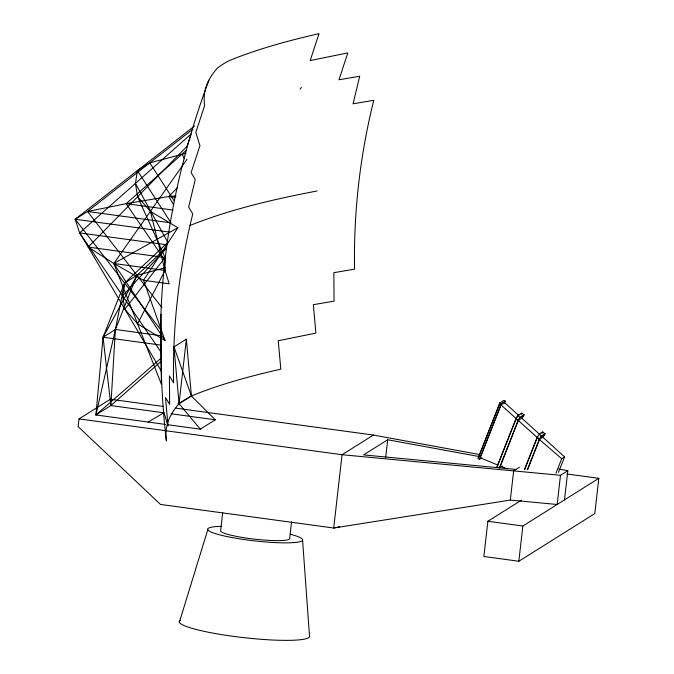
<?xml version="1.0" encoding="UTF-8"?>
<svg xmlns="http://www.w3.org/2000/svg" width="674" height="674" viewBox="0 0 674 674"><rect width="100%" height="100%" fill="white"/><g stroke="black" fill="none" stroke-linecap="round" stroke-linejoin="round"><path stroke-width="1.01" d="M208.906 80.181C180.935 155.189 163.723 234.156 160.943 314.269C160.387 356.605 161.246 398.907 166.427 440.981A2241.286 296.425 6.5 0 1 179.057 403.734L186.353 339.14L173.993 346.899L179.057 403.734L200.313 429.169L215.25 419.792L191.416 395.975L173.993 346.899M160.943 314.269L161.364 384.146L113.796 263.475L88.218 247.08L79.625 232.909L75.185 219.244L194.643 125.886M186.984 159.241L113.796 263.475L143.545 280.317L169.166 283.805L165.037 270.451L165.088 257.544L137.622 196.707L135.432 183.412L137.403 170.623L149.763 162.864L186.007 153.293M166.52 247.527L136.948 275.312L124.589 283.072L103.046 337.236L95.91 414.948L110.848 405.571L115.406 329.476L124.589 283.072L167.809 242.463M163.369 406.456L110.342 399.235L79.001 418.916L78.117 426.617L160.505 504.438L333.706 528.02L510.328 500.074L557.171 504.481L560.49 475.305L567.82 470.705L564.492 499.881M222.681 512.804L220.609 531.036A34.854 4.608 6.5 0 0 257.552 539.478A34.854 4.608 6.5 0 0 289.702 538.122L291.547 521.92M385.688 457.385L387.702 439.768L479.677 456.635M521.44 500.192L487.875 521.263L483.865 556.488L518.837 561.257L594.805 513.563L598.815 478.338L566.927 473.991M510.328 500.074L513.647 470.899L519.46 467.251M518.837 561.257L522.847 526.032L598.815 478.338M137.622 196.707L150.395 211.358L177.877 227.702L143.545 280.317L165.029 340.53L137.58 323.806L124.816 309.164L122.617 295.869L124.589 283.072M165.509 424.426L95.91 414.948L115.406 329.476L136.948 275.312L165.147 267.721M179.335 622.296L207.777 529.722M504.59 403.044L505.365 401.089L503.807 400.432L499.881 402.892L477.883 458.699L479.441 459.348L481.792 457.873M478.624 457.115L499.442 404.29M479.441 459.348L501.439 403.549L505.365 401.089M518.955 415.622L504.624 402.673L501.009 404.939L480.183 457.764L497.892 465.085M502.299 465.978L499.459 467.849L497.024 466.838L515.972 418.748L518.18 415.277L521.617 413.12L524.119 414.83L522.215 418.023L518.095 420.593L515.989 418.723L518.18 415.277M515.888 419.439L497.024 466.838M499.459 467.849L518.079 420.618L520.286 417.139L524.119 414.83M499.746 467.588L518.373 420.332M524.448 469.652L537.119 437.485L539.326 434.014L542.511 432.009L545.097 433.795L543.185 436.988L539.326 439.397L501.009 404.939M524.726 469.382L537.414 437.199L539.31 439.423L527.371 469.711M527.658 469.441L539.604 439.136L541.508 435.943L545.097 433.795M555.949 473.283L561.695 458.708L564.585 456.888L542.764 437.156L544.668 433.963M558.46 472.432L564.585 456.888M137.58 323.806L165.037 270.451L150.395 211.358M136.948 275.312L103.046 337.236L110.848 405.571L163.049 412.682M521.095 414.535L522.047 412.951M518.095 420.593L520.286 417.139M539.849 434.519L521.786 418.183L523.698 414.999M541.989 433.424L542.941 431.84M541.508 435.943L539.31 439.423L561.695 458.708M300.157 89.153L301.354 87.443M124.816 309.164L165.088 257.544L88.218 247.08L187.035 146.342L191.248 133.915L79.625 232.909L161.499 352.78M122.617 295.869L166.47 248.201M161.162 330.319L75.185 219.244L87.544 211.484L126.173 203.683L168.795 196.496L177.65 187.473M539.326 434.014L541.214 436.238M165.636 261.461L126.173 203.683L186.698 150.007M110.848 405.571L161.187 361.281M95.91 414.948L161.372 357.894M161.971 307.639L87.544 211.484L192.899 129.147M179.057 403.734L191.416 395.975A2241.286 296.425 6.5 0 1 280.797 369.175L278.261 340.758L315.887 333.091L313.351 304.673L334.068 301.16L333.832 272.675L354.541 269.17C353.555 212.411 360.017 155.374 373.784 100.3L353.075 103.813L359.689 76.263L338.98 79.768L347.809 52.901L310.183 60.567L319.021 33.7A2241.286 296.425 6.5 0 0 229.64 60.492A905.485 119.753 6.5 0 0 217.281 68.259A2241.286 296.425 6.5 0 0 204.652 105.506L195.822 132.374L199.942 145.727L191.113 172.603L195.258 179.495L188.636 207.044L192.781 213.936C179.014 269.01 172.552 326.048 173.547 382.807L169.401 375.907L169.629 404.392L165.492 397.5L168.02 425.917L163.892 412.564M479.686 454.546L373.396 435.059L342.055 454.731L79.001 418.916M387.702 439.768L363.589 454.908L515.998 469.416M148.112 422.059L164.026 412.631M178.121 403.802L191.416 395.975L186.353 339.14M165.029 340.53L113.796 263.475L177.877 227.702M521.786 418.183L522.215 418.023M542.764 437.156L543.185 436.988M190.026 225.445C230.887 209.108 273.93 199.285 317.033 190.978M339.73 526.739L333.706 528.02L342.055 454.731L560.49 475.305M173.572 204.593L168.795 196.496L176.091 195.898M168.795 196.496L175.029 197.339M126.173 203.683L173.1 210.077M87.544 211.484L170.362 222.765M75.185 219.244L169.385 232.075M79.625 232.909L167.211 244.839M113.796 263.475L165.037 270.451M161.313 335.728L115.406 329.476L103.046 337.236L161.474 345.189M175.847 408.158L373.396 435.059M171.238 413.794L215.25 419.792M167.556 424.704L200.313 429.169M487.875 521.263L522.847 526.032M558.67 469.028L567.82 470.705M500.327 466.096L507.05 468.877M499.881 402.892L501.439 403.549M517.885 415.563L519.991 417.425M515.972 418.748L518.079 420.618M149.763 162.864L174.145 200.759M137.403 170.623L170.859 222.622M88.218 247.08L161.406 371.239M181.988 154.186L184.516 158.794M135.432 183.412L167.784 242.362M302.533 539.444L309.467 635.649A65.639 8.678 6.5 0 1 240.391 637.25A65.639 8.678 6.5 0 1 180.379 620.139M290.275 534.229A47.795 6.319 6.5 0 1 287.798 542.856A47.795 6.319 6.5 0 1 221.308 535.257A47.795 6.319 6.5 0 1 221.19 526.335"/></g></svg>
